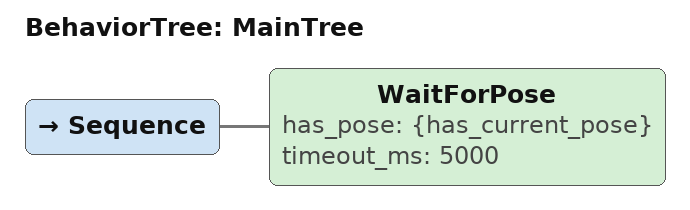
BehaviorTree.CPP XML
<root main_tree_to_execute="MainTree">
  <BehaviorTree ID="MainTree">
    <Sequence>
      <WaitForPose has_pose="{has_current_pose}" timeout_ms="5000"/>
    </Sequence>
  </BehaviorTree>
</root>
